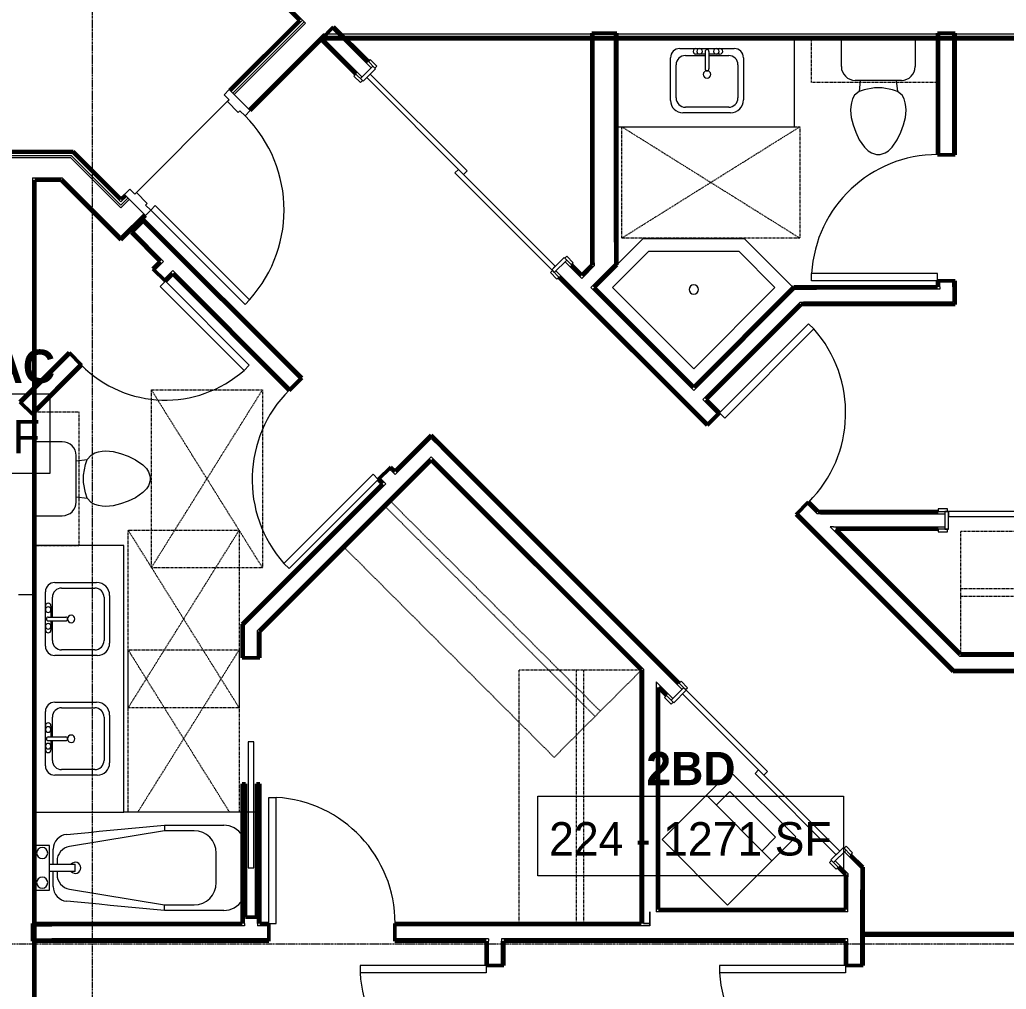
# Model space of a CAD drawing. Header units: inches. Extents: x -4217 to -1814, y 9706 to 12425.
# Drawn here: x -2520 to -2253.7, y 10155.1 to 10416.7 of the extents above; entities that cross this region are included whole.
import ezdxf

# ---------------------------------------------------------------- set-up
doc = ezdxf.new("R2010")
doc.units = ezdxf.units.IN
doc.header["$MEASUREMENT"] = 0
doc.linetypes.add('Dash', pattern=[0.25, 0.125, -0.125])
doc.linetypes.add('Grid Line 1_2_', pattern=[0.875, 0.5, -0.125, 0.125, -0.125])
for name, color, linetype, lineweight in [('A-AREA-1', 130, 'Continuous', 70), ('A-AREA-IDEN', 2, 'Continuous', 9), ('A-DOOR-1', 7, 'Continuous', 9), ('A-DOOR-2', 50, 'Continuous', 20), ('A-DOOR-6', 31, 'Continuous', 20), ('A-DOOR-7', 31, 'Continuous', 9), ('A-DOOR-FRAM', 31, 'Continuous', 20), ('A-DOOR-FRAM-1', 50, 'Continuous', 20), ('A-FLOR-1', 10, 'Continuous', 13), ('A-GENM-HDLN-1', 7, 'Dash', 9), ('A-WALL', 113, 'Continuous', 13), ('A-WALL-11', 113, 'Continuous', 50), ('A-WALL-3', 250, 'Continuous', 50), ('A-WALL-4', 10, 'Continuous', 13), ('I-WALL-3', 2, 'Continuous', 50), ('P-SANR-FIXT-2', 7, 'Continuous', 9), ('Q-CASE-3', 7, 'Continuous', 9), ('Q-CASE-HDLN-1', 7, 'Dash', 9), ('S-GRID-1', 1, 'Grid Line 1_2_', 9)]:
    doc.layers.add(name, color=color, linetype=linetype, lineweight=lineweight)
doc.styles.add('Century Gothic', font='ufonts.com_century-gothic.ttf', dxfattribs={"height": 9})
doc.styles.add('Century Gothic_B', font='GOTHICB.TTF', dxfattribs={"height": 9})

msp = doc.modelspace()

# ---------------------------------------------------------------- linework, layer by layer
at = {"layer": 'A-AREA-1'}
msp.add_line((-2250.33423, 10169.82388), (-2292.32374, 10169.82388), dxfattribs=at)
at = {"layer": 'A-AREA-IDEN', "flags": 128}
for points in [[(-2580.4354, 10315.69987), (-2511.92201, 10315.69987), (-2511.92201, 10294.20381), (-2580.4354, 10294.20381)], [(-2380.12292, 10207.14659), (-2297.62528, 10207.14659), (-2297.62528, 10185.65053), (-2380.12292, 10185.65053)]]:
    msp.add_lwpolyline(points, close=True, dxfattribs=at)
at = {"layer": 'A-DOOR-1'}
for p, q in [((-2425.3773, 10405.92846), (-2425.90763, 10405.39813)), ((-2425.90763, 10405.39813), (-2424.13986, 10403.63036)), ((-2423.60953, 10404.16069), (-2425.3773, 10405.92846)), ((-2429.26638, 10402.03937), (-2429.79671, 10401.50904)), ((-2427.49862, 10400.2716), (-2429.26638, 10402.03937)), ((-2424.13986, 10403.63036), (-2423.60953, 10404.16069)), ((-2429.79671, 10401.50904), (-2428.02895, 10399.74127)), ((-2428.02895, 10399.74127), (-2427.49862, 10400.2716)), ((-2372.34429, 10352.89545), (-2372.87462, 10352.36512)), ((-2372.87462, 10352.36512), (-2371.10685, 10350.59735)), ((-2370.57652, 10351.12768), (-2372.34429, 10352.89545)), ((-2376.23338, 10349.00636), (-2376.76371, 10348.47603)), ((-2374.46561, 10347.2386), (-2376.23338, 10349.00636)), ((-2371.10685, 10350.59735), (-2370.57652, 10351.12768)), ((-2376.76371, 10348.47603), (-2374.99594, 10346.70827)), ((-2374.99594, 10346.70827), (-2374.46561, 10347.2386)), ((-2269.57461, 10284.72388), (-2272.07461, 10284.72388)), ((-2272.07461, 10284.72388), (-2272.07461, 10283.97388)), ((-2272.07461, 10283.97388), (-2269.57461, 10283.97388)), ((-2269.57461, 10283.97388), (-2269.57461, 10284.72388)), ((-2269.57461, 10279.22388), (-2272.07461, 10279.22388)), ((-2272.07461, 10279.22388), (-2272.07461, 10278.47388)), ((-2272.07461, 10278.47388), (-2269.57461, 10278.47388)), ((-2269.57461, 10278.47388), (-2269.57461, 10279.22388)), ((-2341.50724, 10238.20559), (-2342.03757, 10237.67526)), ((-2342.03757, 10237.67526), (-2340.2698, 10235.90749)), ((-2339.73947, 10236.43782), (-2341.50724, 10238.20559)), ((-2345.39633, 10234.3165), (-2345.92666, 10233.78617)), ((-2343.62856, 10232.54873), (-2345.39633, 10234.3165)), ((-2340.2698, 10235.90749), (-2339.73947, 10236.43782)), ((-2345.92666, 10233.78617), (-2344.15889, 10232.0184)), ((-2344.15889, 10232.0184), (-2343.62856, 10232.54873)), ((-2296.95951, 10193.65786), (-2297.48984, 10193.12753)), ((-2297.48984, 10193.12753), (-2295.72208, 10191.35976)), ((-2295.19175, 10191.89009), (-2296.95951, 10193.65786)), ((-2295.72208, 10191.35976), (-2295.19175, 10191.89009)), ((-2300.8486, 10189.76877), (-2301.37893, 10189.23844)), ((-2301.37893, 10189.23844), (-2299.61116, 10187.47068)), ((-2299.08083, 10188.00101), (-2300.8486, 10189.76877)), ((-2299.61116, 10187.47068), (-2299.08083, 10188.00101))]:
    msp.add_line(p, q, dxfattribs=at)
for centre, radius, start, end in [((-2272.24655, 10346.24275), 34.06659, 90, 176.634313), ((-2331.12463, 10310.61513), 34.06659, 315, 41.634313), ((-2480.68251, 10346.12259), 32.06659, 225, 311.4241295), ((-2423.21425, 10292.61663), 34.06659, 135, 221.634313), ((-2452.74874, 10172.82388), 34.06659, 0, 86.634313), ((-2394.12374, 10161.44888), 34.06659, 183.365687, 270), ((-2297.07374, 10161.44888), 34.06659, 183.365687, 270)]:
    msp.add_arc(centre, radius, start, end, dxfattribs=at)
at = {"layer": 'A-DOOR-2'}
for p, q in [((-2425.3773, 10402.03937), (-2426.34957, 10401.0671)), ((-2399.21435, 10375.87642), (-2425.3773, 10402.03937)), ((-2426.34957, 10401.0671), (-2400.18662, 10374.90415)), ((-2401.60083, 10376.31836), (-2402.5731, 10375.34609)), ((-2402.5731, 10375.34609), (-2376.41015, 10349.18314)), ((-2375.43788, 10350.15541), (-2401.60083, 10376.31836)), ((-2400.18662, 10374.90415), (-2399.21435, 10375.87642)), ((-2376.41015, 10349.18314), (-2375.43788, 10350.15541)), ((-2480.68251, 10346.12259), (-2482.09673, 10344.70838)), ((-2480.68251, 10346.12259), (-2458.05216, 10323.49223)), ((-2272.24655, 10348.24275), (-2306.25438, 10348.24275)), ((-2306.25438, 10346.24275), (-2306.25438, 10348.24275)), ((-2272.24655, 10346.24275), (-2306.25438, 10346.24275)), ((-2272.24655, 10346.24275), (-2272.24655, 10348.24275)), ((-2482.09673, 10344.70838), (-2459.46637, 10322.07802)), ((-2331.12463, 10310.61513), (-2307.07746, 10334.6623)), ((-2329.71041, 10309.20091), (-2305.66324, 10333.24808)), ((-2307.07746, 10334.6623), (-2305.66324, 10333.24808)), ((-2458.05216, 10323.49223), (-2459.46637, 10322.07802)), ((-2331.12463, 10310.61513), (-2329.71041, 10309.20091)), ((-2424.62846, 10294.03085), (-2448.67563, 10269.98368)), ((-2423.21425, 10292.61663), (-2424.62846, 10294.03085)), ((-2423.21425, 10292.61663), (-2447.26142, 10268.56946)), ((-2232.32461, 10283.97388), (-2269.32461, 10283.97388)), ((-2269.32461, 10283.97388), (-2269.32461, 10282.59888)), ((-2269.32461, 10282.59888), (-2232.32461, 10282.59888)), ((-2447.26142, 10268.56946), (-2448.67563, 10269.98368)), ((-2340.09303, 10235.73071), (-2341.0653, 10234.75844)), ((-2341.0653, 10234.75844), (-2319.14499, 10212.83813)), ((-2318.17272, 10213.8104), (-2340.09303, 10235.73071)), ((-2456.82374, 10221.84934), (-2458.32374, 10221.84934)), ((-2458.32374, 10221.84934), (-2458.32374, 10187.84934)), ((-2456.82374, 10187.84934), (-2456.82374, 10221.84934)), ((-2320.5592, 10214.25234), (-2321.53147, 10213.28007)), ((-2321.53147, 10213.28007), (-2299.61116, 10191.35976)), ((-2298.63889, 10192.33203), (-2320.5592, 10214.25234)), ((-2319.14499, 10212.83813), (-2318.17272, 10213.8104)), ((-2452.74874, 10206.83172), (-2450.74874, 10206.83172)), ((-2452.74874, 10172.82388), (-2452.74874, 10206.83172)), ((-2450.74874, 10172.82388), (-2450.74874, 10206.83172)), ((-2299.61116, 10191.35976), (-2298.63889, 10192.33203)), ((-2458.32374, 10187.84934), (-2456.82374, 10187.84934)), ((-2452.74874, 10172.82388), (-2450.74874, 10172.82388)), ((-2428.13157, 10161.44888), (-2428.13157, 10159.44888)), ((-2394.12374, 10161.44888), (-2428.13157, 10161.44888)), ((-2394.12374, 10161.44888), (-2394.12374, 10159.44888)), ((-2331.08157, 10161.44888), (-2331.08157, 10159.44888)), ((-2297.07374, 10161.44888), (-2331.08157, 10161.44888)), ((-2297.07374, 10161.44888), (-2297.07374, 10159.44888)), ((-2394.12374, 10159.44888), (-2428.13157, 10159.44888)), ((-2297.07374, 10159.44888), (-2331.08157, 10159.44888))]:
    msp.add_line(p, q, dxfattribs=at)
at = {"layer": 'A-DOOR-6'}
for p, q in [((-2483.41088, 10366.55709), (-2484.64832, 10365.31965)), ((-2484.64832, 10365.31965), (-2459.19248, 10339.86381)), ((-2457.95504, 10341.10124), (-2483.41088, 10366.55709)), ((-2459.19248, 10339.86381), (-2457.95504, 10341.10124))]:
    msp.add_line(p, q, dxfattribs=at)
at = {"layer": 'A-DOOR-7'}
msp.add_arc((-2484.64832, 10365.31965), 36, 315, 45, dxfattribs=at)
at = {"layer": 'A-DOOR-FRAM'}
for p, q in [((-2463.43512, 10397.84656), (-2464.84933, 10396.43235)), ((-2457.77826, 10392.18971), (-2463.43512, 10397.84656)), ((-2464.84933, 10396.43235), (-2463.47931, 10395.06233)), ((-2463.47931, 10395.06233), (-2463.92125, 10394.62039)), ((-2463.92125, 10394.62039), (-2461.00444, 10391.70357)), ((-2461.00444, 10391.70357), (-2460.5625, 10392.14551)), ((-2460.5625, 10392.14551), (-2459.19248, 10390.77549)), ((-2459.19248, 10390.77549), (-2457.77826, 10392.18971)), ((-2490.30518, 10370.9765), (-2491.71939, 10369.56229)), ((-2488.93516, 10369.60648), (-2490.30518, 10370.9765)), ((-2488.49321, 10370.04843), (-2488.93516, 10369.60648)), ((-2485.5764, 10367.13161), (-2488.49321, 10370.04843)), ((-2491.71939, 10369.56229), (-2486.06254, 10363.90544)), ((-2486.06254, 10363.90544), (-2484.64832, 10365.31965)), ((-2486.01834, 10366.68967), (-2485.5764, 10367.13161)), ((-2484.64832, 10365.31965), (-2486.01834, 10366.68967))]:
    msp.add_line(p, q, dxfattribs=at)
at = {"layer": 'A-DOOR-FRAM-1'}
for p, q in [((-2424.67019, 10404.16069), (-2428.02895, 10400.80193)), ((-2427.32184, 10400.09483), (-2423.96308, 10403.45358)), ((-2423.96308, 10403.45358), (-2424.67019, 10404.16069)), ((-2428.02895, 10400.80193), (-2427.32184, 10400.09483)), ((-2373.0514, 10352.5419), (-2376.41015, 10349.18314)), ((-2375.70305, 10348.47603), (-2372.34429, 10351.83479)), ((-2372.34429, 10351.83479), (-2373.0514, 10352.5419)), ((-2376.41015, 10349.18314), (-2375.70305, 10348.47603)), ((-2269.32461, 10283.97388), (-2270.32461, 10283.97388)), ((-2270.32461, 10283.97388), (-2270.32461, 10279.22388)), ((-2269.32461, 10279.22388), (-2269.32461, 10283.97388)), ((-2270.32461, 10279.22388), (-2269.32461, 10279.22388)), ((-2340.80013, 10236.43782), (-2344.15889, 10233.07906)), ((-2343.45178, 10232.37196), (-2340.09303, 10235.73071)), ((-2340.09303, 10235.73071), (-2340.80013, 10236.43782)), ((-2344.15889, 10233.07906), (-2343.45178, 10232.37196)), ((-2297.66662, 10193.30431), (-2301.02538, 10189.94555)), ((-2300.31827, 10189.23844), (-2296.95951, 10192.5972)), ((-2296.95951, 10192.5972), (-2297.66662, 10193.30431)), ((-2301.02538, 10189.94555), (-2300.31827, 10189.23844))]:
    msp.add_line(p, q, dxfattribs=at)
at = {"layer": 'A-FLOR-1'}
for p, q in [((-2463.52351, 10395.10652), (-2488.97935, 10369.65068)), ((-2488.97935, 10369.65068), (-2463.52351, 10395.10652))]:
    msp.add_line(p, q, dxfattribs=at)
at = {"layer": 'A-GENM-HDLN-1'}
for p, q in [((-2357.46411, 10387.7894), (-2309.46411, 10357.7894)), ((-2357.46411, 10357.7894), (-2309.46411, 10387.7894)), ((-2357.46411, 10357.7894), (-2357.46411, 10387.7894)), ((-2310.83911, 10387.7894), (-2309.46411, 10387.7894)), ((-2309.46411, 10387.7894), (-2309.46411, 10357.7894)), ((-2309.46411, 10357.7894), (-2357.46411, 10357.7894)), ((-2484.47252, 10268.82388), (-2454.47252, 10316.82388)), ((-2454.47252, 10268.82388), (-2484.47252, 10316.82388)), ((-2484.47252, 10268.82388), (-2484.47252, 10316.82388)), ((-2484.47252, 10316.82388), (-2454.47252, 10316.82388)), ((-2454.47252, 10316.82388), (-2454.47252, 10268.82388)), ((-2490.74874, 10230.98136), (-2460.74874, 10278.98136)), ((-2460.74874, 10230.98136), (-2490.74874, 10278.98136)), ((-2490.74874, 10230.98136), (-2490.74874, 10278.98136)), ((-2490.74874, 10278.98136), (-2460.74874, 10278.98136)), ((-2460.74874, 10278.98136), (-2460.74874, 10230.98136)), ((-2454.47252, 10268.82388), (-2484.47252, 10268.82388)), ((-2463.34716, 10202.82388), (-2490.74874, 10246.6664)), ((-2490.74874, 10202.82388), (-2490.74874, 10246.6664)), ((-2490.74874, 10246.6664), (-2460.74874, 10246.6664)), ((-2488.15031, 10202.82388), (-2460.74874, 10246.6664)), ((-2460.74874, 10246.6664), (-2460.74874, 10202.82388)), ((-2460.74874, 10230.98136), (-2490.74874, 10230.98136))]:
    msp.add_line(p, q, dxfattribs=at)
at = {"layer": 'A-WALL'}
for p, q in [((-2442.84063, 10415.7894), (-2462.10929, 10435.05806)), ((-2462.90479, 10397.31623), (-2443.63613, 10416.58489)), ((-2462.46285, 10396.87429), (-2443.19419, 10416.14295)), ((-2462.10929, 10396.52074), (-2442.84063, 10415.7894)), ((-2458.22021, 10392.63165), (-2438.06246, 10412.7894)), ((-2076.17374, 10412.7894), (-2438.06246, 10412.7894)), ((-2076.17374, 10412.1644), (-2438.68746, 10412.1644)), ((-2568.19874, 10380.6644), (-2505.8267, 10380.6644)), ((-2505.8267, 10380.6644), (-2492.69166, 10367.52936)), ((-2567.57374, 10380.0394), (-2506.08558, 10380.0394)), ((-2567.07374, 10379.5394), (-2506.29269, 10379.5394)), ((-2506.29269, 10379.5394), (-2492.69166, 10365.93837)), ((-2506.08558, 10380.0394), (-2492.69166, 10366.64547)), ((-2516.57374, 10374.0394), (-2508.57086, 10374.0394)), ((-2516.57374, 10374.0394), (-2516.57374, 10013.6269)), ((-2508.57086, 10374.0394), (-2492.69166, 10358.16019)), ((-2492.69166, 10367.52936), (-2491.18906, 10369.03196)), ((-2492.69166, 10366.64547), (-2490.74712, 10368.59002)), ((-2492.69166, 10365.93837), (-2490.39356, 10368.23647)), ((-2486.50448, 10364.34738), (-2492.69166, 10358.16019)), ((-2520.32374, 10261.5894), (-2516.57374, 10261.5894))]:
    msp.add_line(p, q, dxfattribs=at)
at = {"layer": 'A-WALL-11'}
msp.add_line((-2515.94874, 10013.6269), (-2515.94874, 10261.5894), dxfattribs=at)
at = {"layer": 'A-WALL-3'}
for p, q in [((-2435.27679, 10414.76729), (-2438.63555, 10411.40854)), ((-2425.90763, 10405.39813), (-2435.27679, 10414.76729)), ((-2365.58911, 10413.0394), (-2365.58911, 10350.50197)), ((-2358.83911, 10413.0394), (-2365.58911, 10413.0394)), ((-2358.83911, 10357.25197), (-2358.83911, 10413.0394)), ((-2272.24655, 10413.0394), (-2272.24655, 10380.24275)), ((-2267.49655, 10413.0394), (-2272.24655, 10413.0394)), ((-2267.49655, 10380.24275), (-2267.49655, 10413.0394)), ((-2438.63555, 10411.40854), (-2429.26638, 10402.03937)), ((-2272.24655, 10380.24275), (-2267.49655, 10380.24275)), ((-2486.48209, 10362.60199), (-2489.84085, 10359.24324)), ((-2443.89712, 10320.01702), (-2486.48209, 10362.60199)), ((-2489.84085, 10359.24324), (-2482.06012, 10351.4625)), ((-2358.83911, 10351.41834), (-2358.83911, 10357.25197)), ((-2482.06012, 10351.4625), (-2484.04127, 10349.48135)), ((-2358.83911, 10350.53446), (-2358.83911, 10351.41834)), ((-2484.04127, 10349.48135), (-2480.68251, 10346.12259)), ((-2368.30029, 10347.79079), (-2371.10685, 10350.59735)), ((-2365.58911, 10350.50197), (-2368.30029, 10347.79079)), ((-2364.94153, 10344.43203), (-2358.83911, 10350.53446)), ((-2480.68251, 10346.12259), (-2478.70136, 10348.10375)), ((-2478.70136, 10348.10375), (-2447.25588, 10316.65826)), ((-2374.46561, 10347.2386), (-2334.48339, 10307.25637)), ((-2272.24655, 10346.24275), (-2272.24655, 10344.61775)), ((-2267.49655, 10346.24275), (-2272.24655, 10346.24275)), ((-2267.49655, 10344.61775), (-2267.49655, 10346.24275)), ((-2338.07147, 10317.56197), (-2364.94153, 10344.43203)), ((-2311.0157, 10344.61775), (-2338.07147, 10317.56197)), ((-2310.13181, 10344.61775), (-2311.0157, 10344.61775)), ((-2304.29818, 10344.61775), (-2310.13181, 10344.61775)), ((-2272.24655, 10344.61775), (-2304.29818, 10344.61775)), ((-2267.49655, 10340.49275), (-2267.49655, 10344.61775)), ((-2334.71272, 10314.20322), (-2309.04818, 10339.86775)), ((-2309.04818, 10339.86775), (-2267.49655, 10339.86775)), ((-2267.49655, 10339.86775), (-2267.49655, 10340.49275)), ((-2506.66869, 10326.85393), (-2519.94874, 10313.57388)), ((-2503.30993, 10323.49517), (-2506.66869, 10326.85393)), ((-2516.58998, 10310.21513), (-2503.30993, 10323.49517)), ((-2447.25588, 10316.65826), (-2443.89712, 10320.01702)), ((-2331.12463, 10310.61513), (-2334.71272, 10314.20322)), ((-2519.94874, 10313.57388), (-2516.58998, 10310.21513)), ((-2334.48339, 10307.25637), (-2331.12463, 10310.61513)), ((-2408.94755, 10304.58524), (-2418.70644, 10294.82634)), ((-2408.50561, 10304.14329), (-2408.94755, 10304.58524)), ((-2405.58879, 10301.22648), (-2408.50561, 10304.14329)), ((-2342.03757, 10237.67526), (-2405.58879, 10301.22648)), ((-2455.19874, 10251.61653), (-2408.94755, 10297.86772)), ((-2419.85549, 10295.97539), (-2423.21425, 10292.61663)), ((-2418.70644, 10294.82634), (-2419.85549, 10295.97539)), ((-2408.94755, 10297.86772), (-2352.29874, 10241.21891)), ((-2422.0652, 10291.46759), (-2459.94874, 10253.58405)), ((-2423.21425, 10292.61663), (-2422.0652, 10291.46759)), ((-2307.083, 10286.5735), (-2310.44175, 10283.21474)), ((-2304.48338, 10283.97388), (-2307.083, 10286.5735)), ((-2310.44175, 10283.21474), (-2272.8009, 10245.57388)), ((-2272.07461, 10283.97388), (-2304.48338, 10283.97388)), ((-2299.73338, 10279.22388), (-2272.07461, 10279.22388)), ((-2266.08338, 10245.57388), (-2299.73338, 10279.22388)), ((-2459.94874, 10253.58405), (-2459.94874, 10252.70016)), ((-2459.94874, 10252.70016), (-2459.94874, 10246.86653)), ((-2455.19874, 10244.51601), (-2455.19874, 10251.61653)), ((-2459.94874, 10246.86653), (-2459.94874, 10244.51601)), ((-2272.8009, 10245.57388), (-2268.6759, 10241.44888)), ((-2108.72374, 10245.57388), (-2266.08338, 10245.57388)), ((-2459.94874, 10244.51601), (-2455.19874, 10244.51601)), ((-2352.29874, 10241.21891), (-2352.29874, 10172.82388)), ((-2268.6759, 10241.44888), (-2268.0509, 10240.82388)), ((-2268.0509, 10240.82388), (-2243.52574, 10240.82388)), ((-2347.54874, 10236.46891), (-2345.39633, 10234.3165)), ((-2347.54874, 10176.57388), (-2347.54874, 10236.46891)), ((-2459.94874, 10210.51601), (-2459.94874, 10172.82388)), ((-2459.07374, 10210.51601), (-2459.94874, 10210.51601)), ((-2459.07374, 10174.51601), (-2459.07374, 10210.51601)), ((-2455.19874, 10210.51601), (-2456.07374, 10210.51601)), ((-2456.07374, 10210.51601), (-2456.07374, 10174.51601)), ((-2455.19874, 10172.82388), (-2455.19874, 10210.51601)), ((-2292.32374, 10187.96142), (-2295.72208, 10191.35976)), ((-2299.08083, 10188.00101), (-2297.07374, 10185.99391)), ((-2292.32374, 10187.07754), (-2292.32374, 10187.96142)), ((-2292.32374, 10181.24391), (-2292.32374, 10187.07754)), ((-2297.07374, 10185.99391), (-2297.07374, 10176.57388)), ((-2292.32374, 10161.44888), (-2292.32374, 10181.24391)), ((-2297.07374, 10176.57388), (-2347.54874, 10176.57388)), ((-2456.07374, 10174.51601), (-2459.07374, 10174.51601)), ((-2511.37374, 10172.82388), (-2516.57374, 10172.82388)), ((-2516.57374, 10172.82388), (-2516.57374, 10168.07388)), ((-2459.94874, 10172.82388), (-2511.37374, 10172.82388)), ((-2452.74874, 10172.82388), (-2455.19874, 10172.82388)), ((-2452.74874, 10168.07388), (-2452.74874, 10172.82388)), ((-2352.29874, 10172.82388), (-2418.74874, 10172.82388)), ((-2418.74874, 10172.82388), (-2418.74874, 10168.07388)), ((-2516.57374, 10168.07388), (-2511.37374, 10168.07388)), ((-2511.37374, 10168.07388), (-2452.74874, 10168.07388)), ((-2418.74874, 10168.07388), (-2394.12374, 10168.07388)), ((-2394.12374, 10168.07388), (-2394.12374, 10161.44888)), ((-2389.37374, 10161.44888), (-2389.37374, 10168.07388)), ((-2389.37374, 10168.07388), (-2349.92374, 10168.07388)), ((-2349.92374, 10168.07388), (-2297.07374, 10168.07388)), ((-2297.07374, 10168.07388), (-2297.07374, 10161.44888)), ((-2394.12374, 10161.44888), (-2389.37374, 10161.44888)), ((-2297.07374, 10161.44888), (-2292.32374, 10161.44888))]:
    msp.add_line(p, q, dxfattribs=at)
at = {"layer": 'A-WALL-4'}
for p, q in [((-2425.11213, 10403.71875), (-2435.71873, 10414.32535)), ((-2364.96411, 10351.12697), (-2364.96411, 10413.0394)), ((-2359.46411, 10356.62697), (-2359.46411, 10413.0394)), ((-2271.62155, 10380.24275), (-2271.62155, 10413.0394)), ((-2268.12155, 10380.24275), (-2268.12155, 10413.0394)), ((-2427.58701, 10401.24388), (-2438.19361, 10411.85048)), ((-2486.92404, 10362.16005), (-2444.33906, 10319.57508)), ((-2489.39891, 10359.68518), (-2481.17623, 10351.4625)), ((-2359.46411, 10356.62697), (-2359.46411, 10355.74309)), ((-2359.46411, 10355.74309), (-2359.46411, 10350.79334)), ((-2481.61818, 10351.02056), (-2481.17623, 10351.4625)), ((-2368.30029, 10346.90691), (-2372.78623, 10351.39285)), ((-2481.61818, 10351.02056), (-2483.59933, 10349.03941)), ((-2479.1433, 10348.54569), (-2478.70136, 10348.98763)), ((-2478.70136, 10348.98763), (-2446.81394, 10317.10021)), ((-2334.04144, 10307.69831), (-2375.2611, 10348.91797)), ((-2367.85835, 10347.34885), (-2364.96411, 10350.24309)), ((-2365.38347, 10344.87397), (-2359.46411, 10350.79334)), ((-2364.96411, 10351.12697), (-2364.96411, 10350.24309)), ((-2479.1433, 10348.54569), (-2481.12446, 10346.56453)), ((-2367.85835, 10347.34885), (-2368.30029, 10346.90691)), ((-2271.62155, 10344.61775), (-2271.62155, 10346.24275)), ((-2268.12155, 10344.61775), (-2268.12155, 10346.24275)), ((-2365.38347, 10344.87397), (-2365.82542, 10344.43203)), ((-2338.07147, 10316.67809), (-2365.82542, 10344.43203)), ((-2310.75681, 10343.99275), (-2337.62953, 10317.12003)), ((-2310.75681, 10343.99275), (-2305.80707, 10343.99275)), ((-2305.80707, 10343.99275), (-2304.92318, 10343.99275)), ((-2271.62155, 10343.99275), (-2304.92318, 10343.99275)), ((-2271.62155, 10344.61775), (-2271.62155, 10343.99275)), ((-2268.12155, 10344.61775), (-2268.12155, 10343.99275)), ((-2268.12155, 10343.99275), (-2268.12155, 10340.49275)), ((-2309.30707, 10340.49275), (-2335.15466, 10314.64516)), ((-2309.30707, 10340.49275), (-2308.42318, 10340.49275)), ((-2268.12155, 10340.49275), (-2308.42318, 10340.49275)), ((-2506.22675, 10326.41199), (-2519.50679, 10313.13194)), ((-2503.75187, 10323.93712), (-2517.03192, 10310.65707)), ((-2337.62953, 10317.12003), (-2338.07147, 10316.67809)), ((-2335.15466, 10314.64516), (-2335.5966, 10314.20322)), ((-2331.56657, 10310.17319), (-2335.5966, 10314.20322)), ((-2418.70644, 10293.94246), (-2408.94755, 10303.70135)), ((-2408.94755, 10303.70135), (-2406.47268, 10301.22648)), ((-2406.47268, 10301.22648), (-2406.03073, 10300.78454)), ((-2341.24207, 10235.99588), (-2406.03073, 10300.78454)), ((-2455.82374, 10251.87542), (-2408.94755, 10298.7516)), ((-2408.94755, 10298.7516), (-2408.50561, 10298.30966)), ((-2351.67374, 10241.47779), (-2408.50561, 10298.30966)), ((-2420.29743, 10295.53345), (-2419.14838, 10294.3844)), ((-2422.77231, 10293.05858), (-2421.62326, 10291.90953)), ((-2418.70644, 10293.94246), (-2419.14838, 10294.3844)), ((-2459.32374, 10253.32516), (-2421.18132, 10291.46759)), ((-2421.18132, 10291.46759), (-2421.62326, 10291.90953)), ((-2304.74227, 10283.34888), (-2307.52494, 10286.13156)), ((-2271.91701, 10245.57388), (-2309.99981, 10283.65668)), ((-2303.85838, 10283.34888), (-2304.74227, 10283.34888)), ((-2303.85838, 10283.34888), (-2270.32461, 10283.34888)), ((-2300.35838, 10279.84888), (-2301.24227, 10279.84888)), ((-2266.96727, 10245.57388), (-2301.24227, 10279.84888)), ((-2300.35838, 10279.84888), (-2270.32461, 10279.84888)), ((-2459.32374, 10248.37542), (-2459.32374, 10253.32516)), ((-2455.82374, 10250.99153), (-2455.82374, 10251.87542)), ((-2455.82374, 10244.51601), (-2455.82374, 10250.99153)), ((-2459.32374, 10247.49153), (-2459.32374, 10248.37542)), ((-2459.32374, 10244.51601), (-2459.32374, 10247.49153)), ((-2271.29201, 10244.94888), (-2271.91701, 10245.57388)), ((-2267.79201, 10241.44888), (-2271.29201, 10244.94888)), ((-2266.34227, 10244.94888), (-2266.96727, 10245.57388)), ((-2266.34227, 10244.94888), (-2108.09874, 10244.94888)), ((-2351.67374, 10241.47779), (-2351.67374, 10240.59391)), ((-2351.67374, 10240.59391), (-2351.67374, 10172.82388)), ((-2267.79201, 10241.44888), (-2242.90074, 10241.44888)), ((-2343.71695, 10233.521), (-2348.17374, 10237.97779)), ((-2348.17374, 10237.97779), (-2348.17374, 10237.09391)), ((-2348.17374, 10237.09391), (-2348.17374, 10176.57388)), ((-2459.32374, 10172.82388), (-2459.32374, 10210.51601)), ((-2455.82374, 10172.82388), (-2455.82374, 10210.51601)), ((-2292.94874, 10187.70254), (-2297.40145, 10192.15526)), ((-2296.44874, 10186.25279), (-2299.87633, 10189.68038)), ((-2296.44874, 10186.25279), (-2296.44874, 10185.36891)), ((-2292.94874, 10187.70254), (-2292.94874, 10182.75279)), ((-2296.44874, 10175.94888), (-2296.44874, 10185.36891)), ((-2292.94874, 10182.75279), (-2292.94874, 10181.86891)), ((-2292.94874, 10161.44888), (-2292.94874, 10181.86891)), ((-2349.92374, 10172.82388), (-2349.92374, 10175.94888)), ((-2349.92374, 10175.94888), (-2349.92374, 10172.82388)), ((-2348.17374, 10176.57388), (-2348.17374, 10175.94888)), ((-2297.07374, 10175.94888), (-2348.17374, 10175.94888)), ((-2296.44874, 10175.94888), (-2297.07374, 10175.94888)), ((-2516.57374, 10172.19888), (-2511.37374, 10172.19888)), ((-2459.32374, 10172.19888), (-2511.37374, 10172.19888)), ((-2459.32374, 10172.82388), (-2459.32374, 10172.19888)), ((-2455.82374, 10172.82388), (-2455.82374, 10172.19888)), ((-2452.74874, 10172.19888), (-2455.82374, 10172.19888)), ((-2349.92374, 10172.19888), (-2418.74874, 10172.19888)), ((-2351.67374, 10172.82388), (-2349.92374, 10172.82388)), ((-2349.92374, 10172.82388), (-2351.67374, 10172.82388)), ((-2349.92374, 10172.19888), (-2349.92374, 10172.82388)), ((-2349.92374, 10172.82388), (-2349.92374, 10172.19888)), ((-2516.57374, 10168.69888), (-2511.37374, 10168.69888)), ((-2452.74874, 10168.69888), (-2511.37374, 10168.69888)), ((-2393.49874, 10168.69888), (-2418.74874, 10168.69888)), ((-2393.49874, 10168.69888), (-2393.49874, 10168.07388)), ((-2393.49874, 10161.44888), (-2393.49874, 10168.07388)), ((-2389.99874, 10168.69888), (-2389.99874, 10168.07388)), ((-2349.92374, 10168.69888), (-2389.99874, 10168.69888)), ((-2389.99874, 10161.44888), (-2389.99874, 10168.07388)), ((-2297.07374, 10168.69888), (-2349.92374, 10168.69888)), ((-2296.44874, 10168.69888), (-2297.07374, 10168.69888)), ((-2296.44874, 10161.44888), (-2296.44874, 10168.69888))]:
    msp.add_line(p, q, dxfattribs=at)
at = {"layer": 'I-WALL-3'}
for p, q in [((-2462.55123, 10434.61611), (-2444.43162, 10416.4965)), ((-2444.43162, 10416.4965), (-2463.25834, 10397.66978)), ((-2457.77826, 10392.18971), (-2438.42858, 10411.5394)), ((-2438.42858, 10411.5394), (-2076.17374, 10411.5394)), ((-2505.61959, 10381.1644), (-2568.69874, 10381.1644)), ((-2492.69166, 10368.23647), (-2505.61959, 10381.1644)), ((-2515.94874, 10261.5894), (-2515.94874, 10373.4144)), ((-2515.94874, 10373.4144), (-2508.82975, 10373.4144)), ((-2508.82975, 10373.4144), (-2492.69166, 10357.27631)), ((-2491.54261, 10369.38551), (-2492.69166, 10368.23647)), ((-2492.69166, 10357.27631), (-2486.06254, 10363.90544))]:
    msp.add_line(p, q, dxfattribs=at)
at = {"layer": 'P-SANR-FIXT-2'}
for p, q in [((-2298.22277, 10404.06317), (-2298.22277, 10411.5394)), ((-2278.27033, 10411.5394), (-2278.27033, 10404.06317)), ((-2341.82463, 10408.9144), (-2327.13959, 10408.9144)), ((-2341.82463, 10408.9144), (-2327.13959, 10408.9144)), ((-2337.48211, 10408.9144), (-2330.98211, 10408.9144)), ((-2334.98211, 10407.4144), (-2337.48211, 10407.4144)), ((-2334.98211, 10408.15059), (-2334.98211, 10403.41224)), ((-2333.98211, 10408.15059), (-2333.98211, 10403.41224)), ((-2330.98211, 10407.4144), (-2333.98211, 10407.4144)), ((-2344.32463, 10394.91243), (-2344.32463, 10406.4144)), ((-2344.32463, 10394.91243), (-2344.32463, 10406.4144)), ((-2340.32463, 10407.0394), (-2334.98211, 10407.0394)), ((-2333.98211, 10407.0394), (-2328.63959, 10407.0394)), ((-2324.63959, 10406.4144), (-2324.63959, 10395.09156)), ((-2324.63959, 10406.4144), (-2324.63959, 10395.09156)), ((-2342.82463, 10395.59156), (-2342.82463, 10404.5394)), ((-2326.13959, 10404.5394), (-2326.13959, 10395.59156)), ((-2281.99655, 10400.33695), (-2294.49655, 10400.33695)), ((-2293.10821, 10400.33695), (-2293.45593, 10397.31317)), ((-2283.38489, 10400.33695), (-2283.03717, 10397.31317)), ((-2293.45593, 10397.31317), (-2294.64768, 10396.31317)), ((-2292.08219, 10397.81317), (-2293.45593, 10397.31317)), ((-2289.24655, 10398.31317), (-2292.08219, 10397.81317)), ((-2287.24655, 10398.31317), (-2289.24655, 10398.31317)), ((-2284.41091, 10397.81317), (-2287.24655, 10398.31317)), ((-2283.03717, 10397.31317), (-2284.41091, 10397.81317)), ((-2281.84542, 10396.31317), (-2283.03717, 10397.31317)), ((-2295.4824, 10394.31317), (-2295.6594, 10393.30937)), ((-2295.21445, 10395.31317), (-2295.4824, 10394.31317)), ((-2294.64768, 10396.31317), (-2295.21445, 10395.31317)), ((-2281.27865, 10395.31317), (-2281.84542, 10396.31317)), ((-2281.0107, 10394.31317), (-2281.27865, 10395.31317)), ((-2280.83371, 10393.30937), (-2281.0107, 10394.31317)), ((-2328.13959, 10391.59156), (-2341.00376, 10391.59156)), ((-2328.13959, 10391.59156), (-2341.00376, 10391.59156)), ((-2328.63959, 10393.09156), (-2340.32463, 10393.09156)), ((-2295.6594, 10393.30937), (-2295.74655, 10392.31317)), ((-2295.74655, 10392.31317), (-2295.57224, 10390.32079)), ((-2280.92086, 10390.32079), (-2280.74655, 10392.31317)), ((-2280.74655, 10392.31317), (-2280.83371, 10393.30937)), ((-2295.57224, 10390.32079), (-2295.0343, 10388.31317)), ((-2281.4588, 10388.31317), (-2280.92086, 10390.32079)), ((-2295.0343, 10388.31317), (-2294.30636, 10386.31317)), ((-2294.30636, 10386.31317), (-2293.37375, 10384.31317)), ((-2283.11936, 10384.31317), (-2282.18674, 10386.31317)), ((-2282.18674, 10386.31317), (-2281.4588, 10388.31317)), ((-2293.37375, 10384.31317), (-2291.98631, 10382.31317)), ((-2284.50679, 10382.31317), (-2283.11936, 10384.31317)), ((-2291.98631, 10382.31317), (-2290.98631, 10381.31317)), ((-2290.98631, 10381.31317), (-2290.12029, 10380.81317)), ((-2290.12029, 10380.81317), (-2288.74655, 10380.31317)), ((-2287.74655, 10380.31317), (-2286.37281, 10380.81317)), ((-2286.37281, 10380.81317), (-2285.50679, 10381.31317)), ((-2285.50679, 10381.31317), (-2284.50679, 10382.31317)), ((-2288.74655, 10380.31317), (-2287.74655, 10380.31317)), ((-2351.77167, 10357.6019), (-2358.83911, 10350.53446)), ((-2324.37128, 10357.6019), (-2351.77167, 10357.6019)), ((-2311.20142, 10344.43203), (-2324.37128, 10357.6019)), ((-2350.32571, 10354.11104), (-2360.00472, 10344.43203)), ((-2325.81724, 10354.11104), (-2350.32571, 10354.11104)), ((-2316.13823, 10344.43203), (-2325.81724, 10354.11104)), ((-2360.00472, 10344.43203), (-2338.07147, 10322.49878)), ((-2338.07147, 10322.49878), (-2316.13823, 10344.43203)), ((-2508.52252, 10302.8001), (-2515.94874, 10302.8001)), ((-2504.79629, 10286.57388), (-2504.79629, 10299.07388)), ((-2501.77252, 10298.03326), (-2500.77252, 10299.22502)), ((-2500.77252, 10299.22502), (-2499.77252, 10299.79178)), ((-2499.77252, 10299.79178), (-2498.77252, 10300.05973)), ((-2498.77252, 10300.05973), (-2497.76871, 10300.23673)), ((-2497.76871, 10300.23673), (-2496.77252, 10300.32388)), ((-2496.77252, 10300.32388), (-2494.78013, 10300.14957)), ((-2494.78013, 10300.14957), (-2492.77252, 10299.61163)), ((-2492.77252, 10299.61163), (-2490.77252, 10298.88369)), ((-2490.77252, 10298.88369), (-2488.77252, 10297.95108)), ((-2504.79629, 10297.68555), (-2501.77252, 10298.03326)), ((-2502.77252, 10293.82388), (-2502.27252, 10296.65952)), ((-2502.27252, 10296.65952), (-2501.77252, 10298.03326)), ((-2488.77252, 10297.95108), (-2486.77252, 10296.56365)), ((-2486.77252, 10296.56365), (-2485.77252, 10295.56365)), ((-2485.77252, 10295.56365), (-2485.27252, 10294.69762)), ((-2502.77252, 10291.82388), (-2502.77252, 10293.82388)), ((-2485.27252, 10294.69762), (-2484.77252, 10293.32388)), ((-2484.77252, 10293.32388), (-2484.77252, 10292.32388)), ((-2502.27252, 10288.98824), (-2502.77252, 10291.82388)), ((-2485.27252, 10290.95014), (-2485.77252, 10290.08412)), ((-2484.77252, 10292.32388), (-2485.27252, 10290.95014)), ((-2504.79629, 10287.96222), (-2501.77252, 10287.6145)), ((-2501.77252, 10287.6145), (-2502.27252, 10288.98824)), ((-2500.77252, 10286.42275), (-2501.77252, 10287.6145)), ((-2488.77252, 10287.69669), (-2490.77252, 10286.76407)), ((-2486.77252, 10289.08412), (-2488.77252, 10287.69669)), ((-2485.77252, 10290.08412), (-2486.77252, 10289.08412)), ((-2499.77252, 10285.85599), (-2500.77252, 10286.42275)), ((-2498.77252, 10285.58804), (-2499.77252, 10285.85599)), ((-2497.76871, 10285.41104), (-2498.77252, 10285.58804)), ((-2496.77252, 10285.32388), (-2497.76871, 10285.41104)), ((-2494.78013, 10285.49819), (-2496.77252, 10285.32388)), ((-2492.77252, 10286.03613), (-2494.78013, 10285.49819)), ((-2490.77252, 10286.76407), (-2492.77252, 10286.03613)), ((-2515.94874, 10282.84766), (-2508.52252, 10282.84766)), ((-2510.57374, 10264.82388), (-2499.2509, 10264.82388)), ((-2510.57374, 10264.82388), (-2499.2509, 10264.82388)), ((-2513.07374, 10247.63884), (-2513.07374, 10262.32388)), ((-2513.07374, 10247.63884), (-2513.07374, 10262.32388)), ((-2511.19874, 10255.48136), (-2511.19874, 10260.82388)), ((-2508.69874, 10263.32388), (-2499.7509, 10263.32388)), ((-2497.2509, 10260.82388), (-2497.2509, 10249.13884)), ((-2495.7509, 10261.32388), (-2495.7509, 10248.45971)), ((-2495.7509, 10261.32388), (-2495.7509, 10248.45971)), ((-2513.07374, 10251.98136), (-2513.07374, 10258.48136)), ((-2511.57374, 10258.48136), (-2511.57374, 10255.48136)), ((-2512.30993, 10255.48136), (-2507.57158, 10255.48136)), ((-2512.30993, 10254.48136), (-2507.57158, 10254.48136)), ((-2511.57374, 10254.48136), (-2511.57374, 10251.98136)), ((-2511.19874, 10249.13884), (-2511.19874, 10254.48136)), ((-2499.07177, 10245.13884), (-2510.57374, 10245.13884)), ((-2499.07177, 10245.13884), (-2510.57374, 10245.13884)), ((-2499.7509, 10246.63884), (-2508.69874, 10246.63884)), ((-2510.57374, 10232.50892), (-2499.2509, 10232.50892)), ((-2510.57374, 10232.50892), (-2499.2509, 10232.50892)), ((-2513.07374, 10215.32388), (-2513.07374, 10230.00892)), ((-2513.07374, 10215.32388), (-2513.07374, 10230.00892)), ((-2508.69874, 10231.00892), (-2499.7509, 10231.00892)), ((-2495.7509, 10229.00892), (-2495.7509, 10216.14475)), ((-2495.7509, 10229.00892), (-2495.7509, 10216.14475)), ((-2511.19874, 10223.1664), (-2511.19874, 10228.50892)), ((-2497.2509, 10228.50892), (-2497.2509, 10216.82388)), ((-2513.07374, 10219.6664), (-2513.07374, 10226.1664)), ((-2511.57374, 10226.1664), (-2511.57374, 10223.1664)), ((-2512.30993, 10223.1664), (-2507.57158, 10223.1664)), ((-2512.30993, 10222.1664), (-2507.57158, 10222.1664)), ((-2511.57374, 10222.1664), (-2511.57374, 10219.6664)), ((-2511.19874, 10216.82388), (-2511.19874, 10222.1664)), ((-2499.7509, 10214.32388), (-2508.69874, 10214.32388)), ((-2346.60644, 10195.45896), (-2328.22166, 10213.84374)), ((-2328.22166, 10213.84374), (-2310.544, 10196.16607)), ((-2499.07177, 10212.82388), (-2510.57374, 10212.82388)), ((-2499.07177, 10212.82388), (-2510.57374, 10212.82388)), ((-2332.00027, 10204.76184), (-2328.33215, 10208.42995)), ((-2328.33215, 10208.42995), (-2315.95778, 10196.05559)), ((-2334.65192, 10207.41349), (-2316.97425, 10189.73582)), ((-2459.94874, 10202.82388), (-2491.94874, 10202.82388)), ((-2456.07374, 10202.82388), (-2459.07374, 10202.82388)), ((-2480.94874, 10197.82388), (-2506.60357, 10193.56651)), ((-2480.94874, 10199.32388), (-2464.94874, 10199.32388)), ((-2480.94874, 10199.32388), (-2480.94874, 10197.82388)), ((-2472.94874, 10197.82388), (-2480.94874, 10197.82388)), ((-2346.60644, 10195.45896), (-2328.92877, 10177.78129)), ((-2310.544, 10196.16607), (-2328.92877, 10177.78129)), ((-2315.95778, 10196.05559), (-2319.6259, 10192.38747)), ((-2511.94874, 10193.82388), (-2515.94874, 10193.82388)), ((-2511.94874, 10188.82388), (-2511.94874, 10193.82388)), ((-2510.94874, 10188.82388), (-2510.94874, 10192.86884)), ((-2466.94874, 10183.82388), (-2466.94874, 10191.82388)), ((-2458.94874, 10193.32388), (-2458.94874, 10182.32388)), ((-2509.94874, 10189.62047), (-2509.94874, 10188.82388)), ((-2511.94874, 10186.82388), (-2511.94874, 10188.82388)), ((-2511.94874, 10188.82388), (-2505.01124, 10188.82388)), ((-2511.94874, 10181.82388), (-2511.94874, 10186.82388)), ((-2505.01124, 10186.82388), (-2511.94874, 10186.82388)), ((-2510.94874, 10182.77892), (-2510.94874, 10186.82388)), ((-2509.94874, 10186.82388), (-2509.94874, 10186.02729)), ((-2505.01124, 10186.82388), (-2505.01124, 10188.82388)), ((-2515.94874, 10181.82388), (-2511.94874, 10181.82388)), ((-2506.60357, 10182.08126), (-2480.94874, 10177.82388)), ((-2480.94874, 10176.32388), (-2480.94874, 10177.82388)), ((-2480.94874, 10177.82388), (-2472.94874, 10177.82388)), ((-2464.94874, 10176.32388), (-2480.94874, 10176.32388))]:
    msp.add_line(p, q, dxfattribs=at)
at = {"layer": 'P-SANR-FIXT-2', "flags": 128}
for points in [[(-2507.3221, 10196.85138), (-2504.39173, 10197.1261), (-2501.46135, 10197.40083), (-2498.53098, 10197.67555), (-2495.6006, 10197.95027), (-2492.67023, 10198.22499), (-2489.73986, 10198.49972), (-2486.80948, 10198.77444), (-2483.87911, 10199.04916), (-2480.94874, 10199.32388)], [(-2480.94874, 10176.32388), (-2483.87911, 10176.59861), (-2486.80948, 10176.87333), (-2489.73986, 10177.14805), (-2492.67023, 10177.42277), (-2495.6006, 10177.6975), (-2498.53098, 10177.97222), (-2501.46135, 10178.24694), (-2504.39173, 10178.52166), (-2507.3221, 10178.79639)]]:
    msp.add_lwpolyline(points, dxfattribs=at)
at = {"layer": 'P-SANR-FIXT-2'}
for centre, radius, start, end in [((-2341.82463, 10406.4144), 2.5, 90, 180), ((-2341.82463, 10406.4144), 2.5, 90, 180), ((-2337.48211, 10408.1644), 0.75, 90, 270), ((-2336.48211, 10408.1644), 0.75, 0, 180), ((-2336.48211, 10408.1644), 0.75, 180, 0), ((-2334.48211, 10408.15059), 0.5, 0, 180), ((-2331.98211, 10408.1644), 0.75, 0, 180), ((-2331.98211, 10408.1644), 0.75, 180, 0), ((-2330.98211, 10408.1644), 0.75, 270, 90), ((-2327.13959, 10406.4144), 2.5, 0, 90), ((-2327.13959, 10406.4144), 2.5, 0, 90), ((-2340.32463, 10404.5394), 2.5, 90, 180), ((-2328.63959, 10404.5394), 2.5, 0, 90), ((-2334.48211, 10401.94706), 1, 0, 180), ((-2334.48211, 10403.41224), 0.5, 180, 0), ((-2294.49655, 10404.06317), 3.72622, 180, 270), ((-2281.99655, 10404.06317), 3.72622, 270, 0), ((-2334.48211, 10401.94706), 1, 180, 0), ((-2341.00376, 10394.91243), 3.32087, 180, 270), ((-2341.00376, 10394.91243), 3.32087, 180, 270), ((-2340.32463, 10395.59156), 2.5, 180, 270), ((-2328.63959, 10395.59156), 2.5, 270, 0), ((-2328.13959, 10395.09156), 3.5, 270, 0), ((-2328.13959, 10395.09156), 3.5, 270, 0), ((-2338.07147, 10343.9017), 1.25, 135, 315), ((-2338.07147, 10343.9017), 1.25, 315, 135), ((-2508.52252, 10299.07388), 3.72622, 360, 90), ((-2508.52252, 10286.57388), 3.72622, 270, 360), ((-2510.57374, 10262.32388), 2.5, 90, 180), ((-2510.57374, 10262.32388), 2.5, 90, 180), ((-2499.2509, 10261.32388), 3.5, 0, 90), ((-2499.2509, 10261.32388), 3.5, 0, 90), ((-2508.69874, 10260.82388), 2.5, 90, 180), ((-2499.7509, 10260.82388), 2.5, 360, 90), ((-2512.32374, 10258.48136), 0.75, 0, 180), ((-2512.32374, 10257.48136), 0.75, 90, 270), ((-2512.32374, 10257.48136), 0.75, 270, 90), ((-2506.1064, 10254.98136), 1, 90, 270), ((-2506.1064, 10254.98136), 1, 270, 90), ((-2512.32374, 10252.98136), 0.75, 90, 270), ((-2512.30993, 10254.98136), 0.5, 90, 270), ((-2512.32374, 10252.98136), 0.75, 270, 90), ((-2507.57158, 10254.98136), 0.5, 270, 90), ((-2512.32374, 10251.98136), 0.75, 180, 0), ((-2510.57374, 10247.63884), 2.5, 180, 270), ((-2510.57374, 10247.63884), 2.5, 180, 270), ((-2508.69874, 10249.13884), 2.5, 180, 270), ((-2499.7509, 10249.13884), 2.5, 270, 360), ((-2499.07177, 10248.45971), 3.32087, 270, 360), ((-2499.07177, 10248.45971), 3.32087, 270, 360), ((-2510.57374, 10230.00892), 2.5, 90, 180), ((-2510.57374, 10230.00892), 2.5, 90, 180), ((-2499.2509, 10229.00892), 3.5, 0, 90), ((-2499.2509, 10229.00892), 3.5, 0, 90), ((-2508.69874, 10228.50892), 2.5, 90, 180), ((-2499.7509, 10228.50892), 2.5, 360, 90), ((-2512.32374, 10226.1664), 0.75, 0, 180), ((-2512.32374, 10225.1664), 0.75, 90, 270), ((-2512.32374, 10225.1664), 0.75, 270, 90), ((-2506.1064, 10222.6664), 1, 90, 270), ((-2506.1064, 10222.6664), 1, 270, 90), ((-2512.32374, 10220.6664), 0.75, 90, 270), ((-2512.30993, 10222.6664), 0.5, 90, 270), ((-2512.32374, 10220.6664), 0.75, 270, 90), ((-2507.57158, 10222.6664), 0.5, 270, 90), ((-2512.32374, 10219.6664), 0.75, 180, 0), ((-2508.69874, 10216.82388), 2.5, 180, 270), ((-2499.7509, 10216.82388), 2.5, 270, 360), ((-2499.07177, 10216.14475), 3.32087, 270, 360), ((-2499.07177, 10216.14475), 3.32087, 270, 360), ((-2510.57374, 10215.32388), 2.5, 180, 270), ((-2510.57374, 10215.32388), 2.5, 180, 270), ((-2472.94874, 10191.82388), 6, 0, 90), ((-2464.94874, 10193.32388), 6, 33.0857369, 90), ((-2506.94874, 10192.86884), 4, 95.355825, 180), ((-2464.94874, 10193.32388), 6, 0, 9.1711689), ((-2513.94874, 10191.82388), 1.5, 0, 180), ((-2513.94874, 10191.82388), 1.5, 180, 0), ((-2505.94874, 10189.62047), 4, 99.4222692, 180), ((-2505.01124, 10187.82388), 1.5, 0, 137.9289322), ((-2505.01124, 10187.82388), 1.5, 222.0710678, 0), ((-2513.94874, 10183.82388), 1.5, 0, 180), ((-2513.94874, 10183.82388), 1.5, 180, 0), ((-2505.94874, 10186.02729), 4, 180, 260.5777308), ((-2472.94874, 10183.82388), 6, 270, 0), ((-2506.94874, 10182.77892), 4, 180, 264.644175), ((-2464.94874, 10182.32388), 6, 348.748152, 0), ((-2464.94874, 10182.32388), 6, 270, 326.7304117)]:
    msp.add_arc(centre, radius, start, end, dxfattribs=at)
at = {"layer": 'Q-CASE-3'}
for p, q in [((-2310.83911, 10387.7894), (-2310.83911, 10411.5394)), ((-2358.83911, 10387.7894), (-2310.83911, 10387.7894)), ((-2491.94874, 10274.82388), (-2515.94874, 10274.82388)), ((-2491.94874, 10202.82388), (-2491.94874, 10274.82388)), ((-2515.94874, 10202.82388), (-2491.94874, 10202.82388))]:
    msp.add_line(p, q, dxfattribs=at)
at = {"layer": 'Q-CASE-HDLN-1'}
for p, q in [((-2306.24655, 10399.7894), (-2306.24655, 10411.7894)), ((-2306.24655, 10411.7894), (-2272.24655, 10411.7894)), ((-2272.24655, 10411.7894), (-2272.24655, 10399.7894)), ((-2272.24655, 10399.7894), (-2306.24655, 10399.7894)), ((-2503.94874, 10310.82388), (-2515.94874, 10310.82388)), ((-2515.94874, 10310.82388), (-2515.94874, 10274.82388)), ((-2503.94874, 10274.82388), (-2503.94874, 10310.82388)), ((-2408.94755, 10297.86772), (-2432.46957, 10274.3457)), ((-2352.23751, 10241.15768), (-2408.94755, 10297.86772)), ((-2421.41567, 10285.3996), (-2364.70563, 10228.68956)), ((-2420.00145, 10286.81382), (-2363.29141, 10230.10378)), ((-2266.03586, 10278.57388), (-2266.03586, 10245.57388)), ((-2197.07461, 10278.57388), (-2266.03586, 10278.57388)), ((-2515.94874, 10274.82388), (-2503.94874, 10274.82388)), ((-2432.46957, 10274.3457), (-2375.75953, 10217.63566)), ((-2108.72374, 10263.07388), (-2266.03586, 10263.07388)), ((-2108.72374, 10261.07388), (-2266.03586, 10261.07388)), ((-2266.03586, 10245.57388), (-2108.72374, 10245.57388)), ((-2352.29874, 10241.12908), (-2385.29874, 10241.12908)), ((-2385.29874, 10241.12908), (-2385.29874, 10172.82388)), ((-2375.75953, 10217.63566), (-2352.23751, 10241.15768)), ((-2369.79874, 10241.12908), (-2369.79874, 10172.82388)), ((-2367.79874, 10241.12908), (-2367.79874, 10172.82388)), ((-2352.29874, 10172.82388), (-2352.29874, 10241.12908)), ((-2385.29874, 10172.82388), (-2352.29874, 10172.82388))]:
    msp.add_line(p, q, dxfattribs=at)
at = {"layer": 'S-GRID-1'}
for p, q in [((-2500.32374, 9836.17969), (-2500.32374, 12376.79045)), ((-1814.20638, 10167.1894), (-4168.71446, 10167.1894))]:
    msp.add_line(p, q, dxfattribs=at)

# ---------------------------------------------------------------- texts
at = {"layer": 'A-AREA-IDEN', "char_height": 9, "attachment_point": 1}
for s, insert, width, style in [('STOR./HVAC', (-2584.69209, 10327.66802), 93.021, 'Century Gothic_B'), ('205 - 29 SF', (-2577.4354, 10308.69987), 75.447, 'Century Gothic'), ('2BD', (-2350.8741, 10219.11474), 28.785, 'Century Gothic_B'), ('224 - 1271 SF', (-2377.12292, 10200.14659), 92.415, 'Century Gothic')]:
    msp.add_mtext(s, dxfattribs=dict(at, insert=insert, width=width, style=style))

doc.saveas('drawing.dxf')
